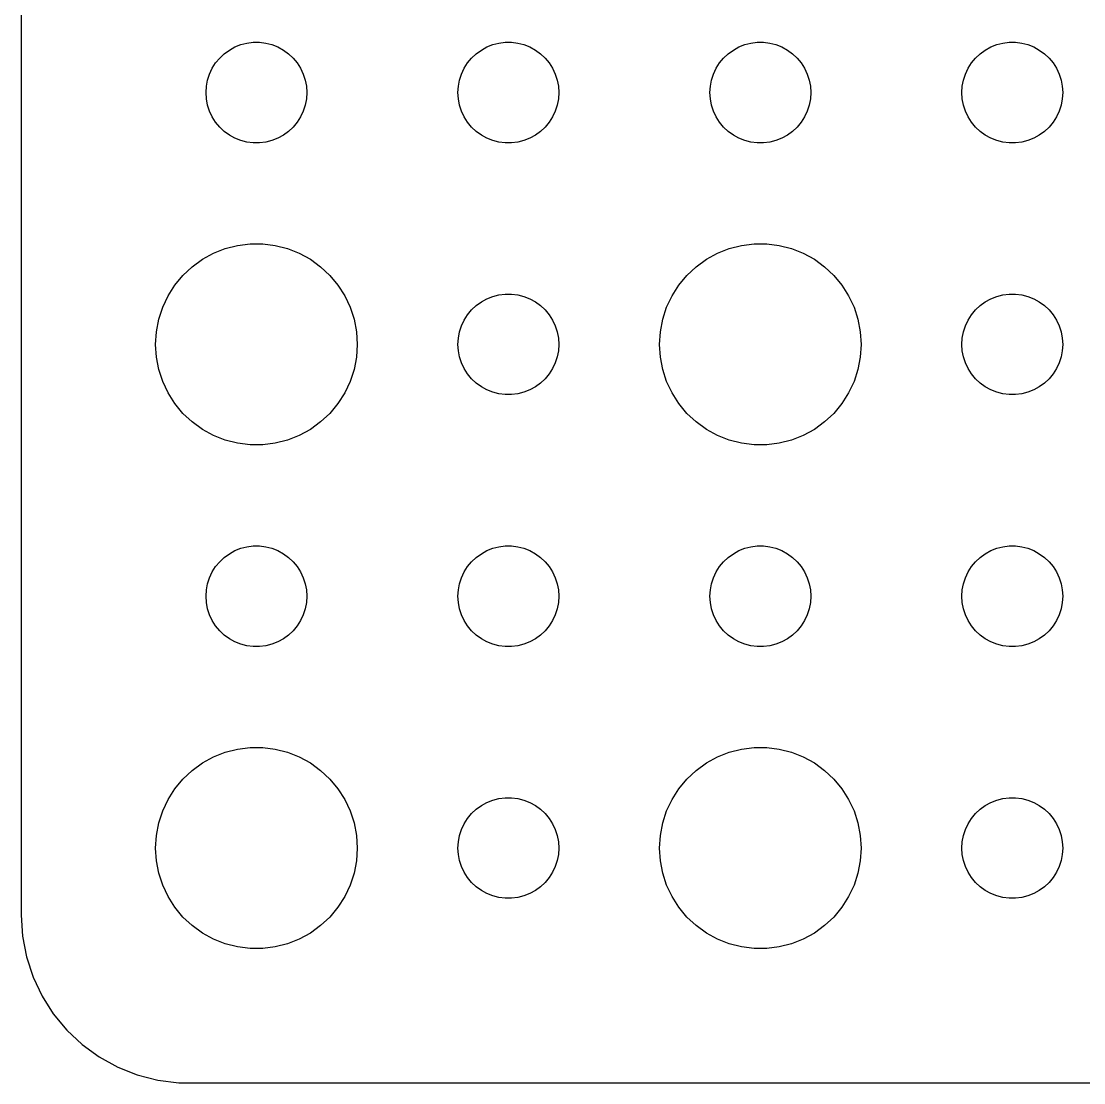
# Model space of a CAD drawing. Header units: metres. Extents: x -67 to 67, y -67 to 67.
# Drawn here: x -67 to -35.37, y -66.99 to -35.38 of the extents above; entities that cross this region are included whole.
import ezdxf

# ---------------------------------------------------------------- set-up
doc = ezdxf.new("R2010")
doc.units = ezdxf.units.M

msp = doc.modelspace()

# ---------------------------------------------------------------- linework, layer by layer
for p, q in [((-67, 62), (-67, -62)), ((-60.4635, -36.0734), (-60.2811, -36.0266)), ((-60.2811, -36.0266), (-60.0942, -36.003)), ((-60.0942, -36.003), (-59.9058, -36.003)), ((-59.9058, -36.003), (-59.7189, -36.0266)), ((-59.7189, -36.0266), (-59.5365, -36.0734)), ((-52.9635, -36.0734), (-52.7811, -36.0266)), ((-52.7811, -36.0266), (-52.5942, -36.003)), ((-52.5942, -36.003), (-52.4058, -36.003)), ((-52.4058, -36.003), (-52.2189, -36.0266)), ((-52.2189, -36.0266), (-52.0365, -36.0734)), ((-45.4635, -36.0734), (-45.2811, -36.0266)), ((-45.2811, -36.0266), (-45.0942, -36.003)), ((-45.0942, -36.003), (-44.9058, -36.003)), ((-44.9058, -36.003), (-44.7189, -36.0266)), ((-44.7189, -36.0266), (-44.5365, -36.0734)), ((-37.9635, -36.0734), (-37.7811, -36.0266)), ((-37.7811, -36.0266), (-37.5942, -36.003)), ((-37.5942, -36.003), (-37.4058, -36.003)), ((-37.4058, -36.003), (-37.2189, -36.0266)), ((-37.2189, -36.0266), (-37.0365, -36.0734)), ((-61.0934, -36.4732), (-60.9561, -36.3442)), ((-60.9561, -36.3442), (-60.8037, -36.2335)), ((-60.8037, -36.2335), (-60.6387, -36.1428)), ((-60.6387, -36.1428), (-60.4635, -36.0734)), ((-59.5365, -36.0734), (-59.3613, -36.1428)), ((-59.3613, -36.1428), (-59.1963, -36.2335)), ((-59.1963, -36.2335), (-59.0439, -36.3442)), ((-59.0439, -36.3442), (-58.9065, -36.4732)), ((-53.5934, -36.4732), (-53.4561, -36.3442)), ((-53.4561, -36.3442), (-53.3037, -36.2335)), ((-53.3037, -36.2335), (-53.1387, -36.1428)), ((-53.1387, -36.1428), (-52.9635, -36.0734)), ((-52.0365, -36.0734), (-51.8613, -36.1428)), ((-51.8613, -36.1428), (-51.6963, -36.2335)), ((-51.6963, -36.2335), (-51.5439, -36.3442)), ((-51.5439, -36.3442), (-51.4065, -36.4732)), ((-46.0934, -36.4732), (-45.9561, -36.3442)), ((-45.9561, -36.3442), (-45.8037, -36.2335)), ((-45.8037, -36.2335), (-45.6387, -36.1428)), ((-45.6387, -36.1428), (-45.4635, -36.0734)), ((-44.5365, -36.0734), (-44.3613, -36.1428)), ((-44.3613, -36.1428), (-44.1963, -36.2335)), ((-44.1963, -36.2335), (-44.0439, -36.3442)), ((-44.0439, -36.3442), (-43.9065, -36.4732)), ((-38.5934, -36.4732), (-38.4561, -36.3442)), ((-38.4561, -36.3442), (-38.3037, -36.2335)), ((-38.3037, -36.2335), (-38.1387, -36.1428)), ((-38.1387, -36.1428), (-37.9635, -36.0734)), ((-37.0365, -36.0734), (-36.8613, -36.1428)), ((-36.8613, -36.1428), (-36.6963, -36.2335)), ((-36.6963, -36.2335), (-36.5439, -36.3442)), ((-36.5439, -36.3442), (-36.4065, -36.4732)), ((-61.3145, -36.7774), (-61.2135, -36.6183)), ((-61.2135, -36.6183), (-61.0934, -36.4732)), ((-58.9065, -36.4732), (-58.7865, -36.6183)), ((-58.7865, -36.6183), (-58.6855, -36.7774)), ((-53.8145, -36.7774), (-53.7135, -36.6183)), ((-53.7135, -36.6183), (-53.5934, -36.4732)), ((-51.4065, -36.4732), (-51.2865, -36.6183)), ((-51.2865, -36.6183), (-51.1855, -36.7774)), ((-46.3145, -36.7774), (-46.2135, -36.6183)), ((-46.2135, -36.6183), (-46.0934, -36.4732)), ((-43.9065, -36.4732), (-43.7865, -36.6183)), ((-43.7865, -36.6183), (-43.6855, -36.7774)), ((-38.8145, -36.7774), (-38.7135, -36.6183)), ((-38.7135, -36.6183), (-38.5934, -36.4732)), ((-36.4065, -36.4732), (-36.2865, -36.6183)), ((-36.2865, -36.6183), (-36.1855, -36.7774)), ((-61.4529, -37.127), (-61.3947, -36.9478)), ((-61.3947, -36.9478), (-61.3145, -36.7774)), ((-58.6855, -36.7774), (-58.6053, -36.9478)), ((-58.6053, -36.9478), (-58.5471, -37.127)), ((-53.9529, -37.127), (-53.8947, -36.9478)), ((-53.8947, -36.9478), (-53.8145, -36.7774)), ((-51.1855, -36.7774), (-51.1053, -36.9478)), ((-51.1053, -36.9478), (-51.0471, -37.127)), ((-46.4529, -37.127), (-46.3947, -36.9478)), ((-46.3947, -36.9478), (-46.3145, -36.7774)), ((-43.6855, -36.7774), (-43.6053, -36.9478)), ((-43.6053, -36.9478), (-43.5471, -37.127)), ((-38.9529, -37.127), (-38.8947, -36.9478)), ((-38.8947, -36.9478), (-38.8145, -36.7774)), ((-36.1855, -36.7774), (-36.1053, -36.9478)), ((-36.1053, -36.9478), (-36.0471, -37.127)), ((-61.5, -37.5), (-61.4882, -37.312)), ((-61.4882, -37.312), (-61.4529, -37.127)), ((-58.5471, -37.127), (-58.5118, -37.312)), ((-58.5118, -37.312), (-58.5, -37.5)), ((-54, -37.5), (-53.9882, -37.312)), ((-53.9882, -37.312), (-53.9529, -37.127)), ((-51.0471, -37.127), (-51.0118, -37.312)), ((-51.0118, -37.312), (-51, -37.5)), ((-46.5, -37.5), (-46.4882, -37.312)), ((-46.4882, -37.312), (-46.4529, -37.127)), ((-43.5471, -37.127), (-43.5118, -37.312)), ((-43.5118, -37.312), (-43.5, -37.5)), ((-39, -37.5), (-38.9882, -37.312)), ((-38.9882, -37.312), (-38.9529, -37.127)), ((-36.0471, -37.127), (-36.0118, -37.312)), ((-36.0118, -37.312), (-36, -37.5)), ((-61.4882, -37.688), (-61.5, -37.5)), ((-58.5, -37.5), (-58.5118, -37.688)), ((-53.9882, -37.688), (-54, -37.5)), ((-51, -37.5), (-51.0118, -37.688)), ((-46.4882, -37.688), (-46.5, -37.5)), ((-43.5, -37.5), (-43.5118, -37.688)), ((-38.9882, -37.688), (-39, -37.5)), ((-36, -37.5), (-36.0118, -37.688)), ((-61.4529, -37.873), (-61.4882, -37.688)), ((-61.3947, -38.0522), (-61.4529, -37.873)), ((-58.5471, -37.873), (-58.6053, -38.0522)), ((-58.5118, -37.688), (-58.5471, -37.873)), ((-53.9529, -37.873), (-53.9882, -37.688)), ((-53.8947, -38.0522), (-53.9529, -37.873)), ((-51.0471, -37.873), (-51.1053, -38.0522)), ((-51.0118, -37.688), (-51.0471, -37.873)), ((-46.4529, -37.873), (-46.4882, -37.688)), ((-46.3947, -38.0522), (-46.4529, -37.873)), ((-43.5471, -37.873), (-43.6053, -38.0522)), ((-43.5118, -37.688), (-43.5471, -37.873)), ((-38.9529, -37.873), (-38.9882, -37.688)), ((-38.8947, -38.0522), (-38.9529, -37.873)), ((-36.0471, -37.873), (-36.1053, -38.0522)), ((-36.0118, -37.688), (-36.0471, -37.873)), ((-61.3145, -38.2226), (-61.3947, -38.0522)), ((-61.2135, -38.3817), (-61.3145, -38.2226)), ((-58.6855, -38.2226), (-58.7865, -38.3817)), ((-58.6053, -38.0522), (-58.6855, -38.2226)), ((-53.8145, -38.2226), (-53.8947, -38.0522)), ((-53.7135, -38.3817), (-53.8145, -38.2226)), ((-51.1855, -38.2226), (-51.2865, -38.3817)), ((-51.1053, -38.0522), (-51.1855, -38.2226)), ((-46.3145, -38.2226), (-46.3947, -38.0522)), ((-46.2135, -38.3817), (-46.3145, -38.2226)), ((-43.6855, -38.2226), (-43.7865, -38.3817)), ((-43.6053, -38.0522), (-43.6855, -38.2226)), ((-38.8145, -38.2226), (-38.8947, -38.0522)), ((-38.7135, -38.3817), (-38.8145, -38.2226)), ((-36.1855, -38.2226), (-36.2865, -38.3817)), ((-36.1053, -38.0522), (-36.1855, -38.2226)), ((-61.0934, -38.5268), (-61.2135, -38.3817)), ((-60.9561, -38.6558), (-61.0934, -38.5268)), ((-58.9065, -38.5268), (-59.0439, -38.6558)), ((-58.7865, -38.3817), (-58.9065, -38.5268)), ((-53.5934, -38.5268), (-53.7135, -38.3817)), ((-53.4561, -38.6558), (-53.5934, -38.5268)), ((-51.4065, -38.5268), (-51.5439, -38.6558)), ((-51.2865, -38.3817), (-51.4065, -38.5268)), ((-46.0934, -38.5268), (-46.2135, -38.3817)), ((-45.9561, -38.6558), (-46.0934, -38.5268)), ((-43.9065, -38.5268), (-44.0439, -38.6558)), ((-43.7865, -38.3817), (-43.9065, -38.5268)), ((-38.5934, -38.5268), (-38.7135, -38.3817)), ((-38.4561, -38.6558), (-38.5934, -38.5268)), ((-36.4065, -38.5268), (-36.5439, -38.6558)), ((-36.2865, -38.3817), (-36.4065, -38.5268)), ((-60.8037, -38.7665), (-60.9561, -38.6558)), ((-60.6387, -38.8572), (-60.8037, -38.7665)), ((-60.4635, -38.9266), (-60.6387, -38.8572)), ((-59.3613, -38.8572), (-59.5365, -38.9266)), ((-59.1963, -38.7665), (-59.3613, -38.8572)), ((-59.0439, -38.6558), (-59.1963, -38.7665)), ((-53.3037, -38.7665), (-53.4561, -38.6558)), ((-53.1387, -38.8572), (-53.3037, -38.7665)), ((-52.9635, -38.9266), (-53.1387, -38.8572)), ((-51.8613, -38.8572), (-52.0365, -38.9266)), ((-51.6963, -38.7665), (-51.8613, -38.8572)), ((-51.5439, -38.6558), (-51.6963, -38.7665)), ((-45.8037, -38.7665), (-45.9561, -38.6558)), ((-45.6387, -38.8572), (-45.8037, -38.7665)), ((-45.4635, -38.9266), (-45.6387, -38.8572)), ((-44.3613, -38.8572), (-44.5365, -38.9266)), ((-44.1963, -38.7665), (-44.3613, -38.8572)), ((-44.0439, -38.6558), (-44.1963, -38.7665)), ((-38.3037, -38.7665), (-38.4561, -38.6558)), ((-38.1387, -38.8572), (-38.3037, -38.7665)), ((-37.9635, -38.9266), (-38.1387, -38.8572)), ((-36.8613, -38.8572), (-37.0365, -38.9266)), ((-36.6963, -38.7665), (-36.8613, -38.8572)), ((-36.5439, -38.6558), (-36.6963, -38.7665)), ((-60.2811, -38.9734), (-60.4635, -38.9266)), ((-60.0942, -38.997), (-60.2811, -38.9734)), ((-59.9058, -38.997), (-60.0942, -38.997)), ((-59.7189, -38.9734), (-59.9058, -38.997)), ((-59.5365, -38.9266), (-59.7189, -38.9734)), ((-52.7811, -38.9734), (-52.9635, -38.9266)), ((-52.5942, -38.997), (-52.7811, -38.9734)), ((-52.4058, -38.997), (-52.5942, -38.997)), ((-52.2189, -38.9734), (-52.4058, -38.997)), ((-52.0365, -38.9266), (-52.2189, -38.9734)), ((-45.2811, -38.9734), (-45.4635, -38.9266)), ((-45.0942, -38.997), (-45.2811, -38.9734)), ((-44.9058, -38.997), (-45.0942, -38.997)), ((-44.7189, -38.9734), (-44.9058, -38.997)), ((-44.5365, -38.9266), (-44.7189, -38.9734)), ((-37.7811, -38.9734), (-37.9635, -38.9266)), ((-37.5942, -38.997), (-37.7811, -38.9734)), ((-37.4058, -38.997), (-37.5942, -38.997)), ((-37.2189, -38.9734), (-37.4058, -38.997)), ((-37.0365, -38.9266), (-37.2189, -38.9734)), ((-60.927, -42.1468), (-60.5621, -42.0531)), ((-60.5621, -42.0531), (-60.1884, -42.0059)), ((-60.1884, -42.0059), (-59.8116, -42.0059)), ((-59.8116, -42.0059), (-59.4379, -42.0531)), ((-59.4379, -42.0531), (-59.0729, -42.1468)), ((-45.927, -42.1468), (-45.5621, -42.0531)), ((-45.5621, -42.0531), (-45.1884, -42.0059)), ((-45.1884, -42.0059), (-44.8116, -42.0059)), ((-44.8116, -42.0059), (-44.4379, -42.0531)), ((-44.4379, -42.0531), (-44.0729, -42.1468)), ((-61.6075, -42.467), (-61.2773, -42.2855)), ((-61.2773, -42.2855), (-60.927, -42.1468)), ((-59.0729, -42.1468), (-58.7227, -42.2855)), ((-58.7227, -42.2855), (-58.3925, -42.467)), ((-46.6075, -42.467), (-46.2773, -42.2855)), ((-46.2773, -42.2855), (-45.927, -42.1468)), ((-44.0729, -42.1468), (-43.7227, -42.2855)), ((-43.7227, -42.2855), (-43.3925, -42.467)), ((-62.1869, -42.9464), (-61.9123, -42.6885)), ((-61.9123, -42.6885), (-61.6075, -42.467)), ((-58.3925, -42.467), (-58.0877, -42.6885)), ((-58.0877, -42.6885), (-57.8131, -42.9464)), ((-47.1869, -42.9464), (-46.9123, -42.6885)), ((-46.9123, -42.6885), (-46.6075, -42.467)), ((-43.3925, -42.467), (-43.0877, -42.6885)), ((-43.0877, -42.6885), (-42.8131, -42.9464)), ((-62.427, -43.2366), (-62.1869, -42.9464)), ((-57.8131, -42.9464), (-57.5729, -43.2366)), ((-47.427, -43.2366), (-47.1869, -42.9464)), ((-42.8131, -42.9464), (-42.5729, -43.2366)), ((-62.6289, -43.5547), (-62.427, -43.2366)), ((-57.5729, -43.2366), (-57.3711, -43.5547)), ((-47.6289, -43.5547), (-47.427, -43.2366)), ((-42.5729, -43.2366), (-42.3711, -43.5547)), ((-62.7893, -43.8956), (-62.6289, -43.5547)), ((-57.3711, -43.5547), (-57.2107, -43.8956)), ((-53.3037, -43.7335), (-53.1387, -43.6428)), ((-53.1387, -43.6428), (-52.9635, -43.5734)), ((-52.9635, -43.5734), (-52.7811, -43.5266)), ((-52.7811, -43.5266), (-52.5942, -43.503)), ((-52.5942, -43.503), (-52.4058, -43.503)), ((-52.4058, -43.503), (-52.2189, -43.5266)), ((-52.2189, -43.5266), (-52.0365, -43.5734)), ((-52.0365, -43.5734), (-51.8613, -43.6428)), ((-51.8613, -43.6428), (-51.6963, -43.7335)), ((-47.7893, -43.8956), (-47.6289, -43.5547)), ((-42.3711, -43.5547), (-42.2107, -43.8956)), ((-38.3037, -43.7335), (-38.1387, -43.6428)), ((-38.1387, -43.6428), (-37.9635, -43.5734)), ((-37.9635, -43.5734), (-37.7811, -43.5266)), ((-37.7811, -43.5266), (-37.5942, -43.503)), ((-37.5942, -43.503), (-37.4058, -43.503)), ((-37.4058, -43.503), (-37.2189, -43.5266)), ((-37.2189, -43.5266), (-37.0365, -43.5734)), ((-37.0365, -43.5734), (-36.8613, -43.6428)), ((-36.8613, -43.6428), (-36.6963, -43.7335)), ((-62.9057, -44.2539), (-62.7893, -43.8956)), ((-57.2107, -43.8956), (-57.0942, -44.2539)), ((-53.5934, -43.9732), (-53.4561, -43.8442)), ((-53.4561, -43.8442), (-53.3037, -43.7335)), ((-51.6963, -43.7335), (-51.5439, -43.8442)), ((-51.5439, -43.8442), (-51.4065, -43.9732)), ((-47.9057, -44.2539), (-47.7893, -43.8956)), ((-42.2107, -43.8956), (-42.0942, -44.2539)), ((-38.5934, -43.9732), (-38.4561, -43.8442)), ((-38.4561, -43.8442), (-38.3037, -43.7335)), ((-36.6963, -43.7335), (-36.5439, -43.8442)), ((-36.5439, -43.8442), (-36.4065, -43.9732)), ((-62.9763, -44.624), (-62.9057, -44.2539)), ((-57.0942, -44.2539), (-57.0237, -44.624)), ((-53.8145, -44.2774), (-53.7135, -44.1183)), ((-53.7135, -44.1183), (-53.5934, -43.9732)), ((-51.4065, -43.9732), (-51.2865, -44.1183)), ((-51.2865, -44.1183), (-51.1855, -44.2774)), ((-47.9763, -44.624), (-47.9057, -44.2539)), ((-42.0942, -44.2539), (-42.0237, -44.624)), ((-38.8145, -44.2774), (-38.7135, -44.1183)), ((-38.7135, -44.1183), (-38.5934, -43.9732)), ((-36.4065, -43.9732), (-36.2865, -44.1183)), ((-36.2865, -44.1183), (-36.1855, -44.2774)), ((-53.9529, -44.627), (-53.8947, -44.4478)), ((-53.8947, -44.4478), (-53.8145, -44.2774)), ((-51.1855, -44.2774), (-51.1053, -44.4478)), ((-51.1053, -44.4478), (-51.0471, -44.627)), ((-38.9529, -44.627), (-38.8947, -44.4478)), ((-38.8947, -44.4478), (-38.8145, -44.2774)), ((-36.1855, -44.2774), (-36.1053, -44.4478)), ((-36.1053, -44.4478), (-36.0471, -44.627)), ((-63, -45), (-62.9763, -44.624)), ((-57.0237, -44.624), (-57, -45)), ((-54, -45), (-53.9882, -44.812)), ((-53.9882, -44.812), (-53.9529, -44.627)), ((-51.0471, -44.627), (-51.0118, -44.812)), ((-51.0118, -44.812), (-51, -45)), ((-48, -45), (-47.9763, -44.624)), ((-42.0237, -44.624), (-42, -45)), ((-39, -45), (-38.9882, -44.812)), ((-38.9882, -44.812), (-38.9529, -44.627)), ((-36.0471, -44.627), (-36.0118, -44.812)), ((-36.0118, -44.812), (-36, -45)), ((-62.9763, -45.376), (-63, -45)), ((-57, -45), (-57.0237, -45.376)), ((-53.9882, -45.188), (-54, -45)), ((-53.9529, -45.373), (-53.9882, -45.188)), ((-51.0118, -45.188), (-51.0471, -45.373)), ((-51, -45), (-51.0118, -45.188)), ((-47.9763, -45.376), (-48, -45)), ((-42, -45), (-42.0237, -45.376)), ((-38.9882, -45.188), (-39, -45)), ((-38.9529, -45.373), (-38.9882, -45.188)), ((-36.0118, -45.188), (-36.0471, -45.373)), ((-36, -45), (-36.0118, -45.188)), ((-62.9057, -45.7461), (-62.9763, -45.376)), ((-57.0237, -45.376), (-57.0942, -45.7461)), ((-53.8947, -45.5522), (-53.9529, -45.373)), ((-51.0471, -45.373), (-51.1053, -45.5522)), ((-47.9057, -45.7461), (-47.9763, -45.376)), ((-42.0237, -45.376), (-42.0942, -45.7461)), ((-38.8947, -45.5522), (-38.9529, -45.373)), ((-36.0471, -45.373), (-36.1053, -45.5522)), ((-62.7893, -46.1044), (-62.9057, -45.7461)), ((-57.0942, -45.7461), (-57.2107, -46.1044)), ((-53.8145, -45.7226), (-53.8947, -45.5522)), ((-53.7135, -45.8817), (-53.8145, -45.7226)), ((-51.1855, -45.7226), (-51.2865, -45.8817)), ((-51.1053, -45.5522), (-51.1855, -45.7226)), ((-47.7893, -46.1044), (-47.9057, -45.7461)), ((-42.0942, -45.7461), (-42.2107, -46.1044)), ((-38.8145, -45.7226), (-38.8947, -45.5522)), ((-38.7135, -45.8817), (-38.8145, -45.7226)), ((-36.1855, -45.7226), (-36.2865, -45.8817)), ((-36.1053, -45.5522), (-36.1855, -45.7226)), ((-62.6289, -46.4453), (-62.7893, -46.1044)), ((-57.2107, -46.1044), (-57.3711, -46.4453)), ((-53.5934, -46.0268), (-53.7135, -45.8817)), ((-53.4561, -46.1558), (-53.5934, -46.0268)), ((-53.3037, -46.2665), (-53.4561, -46.1558)), ((-51.5439, -46.1558), (-51.6963, -46.2665)), ((-51.4065, -46.0268), (-51.5439, -46.1558)), ((-51.2865, -45.8817), (-51.4065, -46.0268)), ((-47.6289, -46.4453), (-47.7893, -46.1044)), ((-42.2107, -46.1044), (-42.3711, -46.4453)), ((-38.5934, -46.0268), (-38.7135, -45.8817)), ((-38.4561, -46.1558), (-38.5934, -46.0268)), ((-38.3037, -46.2665), (-38.4561, -46.1558)), ((-36.5439, -46.1558), (-36.6963, -46.2665)), ((-36.4065, -46.0268), (-36.5439, -46.1558)), ((-36.2865, -45.8817), (-36.4065, -46.0268)), ((-62.427, -46.7634), (-62.6289, -46.4453)), ((-57.3711, -46.4453), (-57.5729, -46.7634)), ((-53.1387, -46.3572), (-53.3037, -46.2665)), ((-52.9635, -46.4266), (-53.1387, -46.3572)), ((-52.7811, -46.4734), (-52.9635, -46.4266)), ((-52.5942, -46.497), (-52.7811, -46.4734)), ((-52.2189, -46.4734), (-52.4058, -46.497)), ((-52.0365, -46.4266), (-52.2189, -46.4734)), ((-51.8613, -46.3572), (-52.0365, -46.4266)), ((-51.6963, -46.2665), (-51.8613, -46.3572)), ((-47.427, -46.7634), (-47.6289, -46.4453)), ((-42.3711, -46.4453), (-42.5729, -46.7634)), ((-38.1387, -46.3572), (-38.3037, -46.2665)), ((-37.9635, -46.4266), (-38.1387, -46.3572)), ((-37.7811, -46.4734), (-37.9635, -46.4266)), ((-37.5942, -46.497), (-37.7811, -46.4734)), ((-37.2189, -46.4734), (-37.4058, -46.497)), ((-37.0365, -46.4266), (-37.2189, -46.4734)), ((-36.8613, -46.3572), (-37.0365, -46.4266)), ((-36.6963, -46.2665), (-36.8613, -46.3572)), ((-62.1869, -47.0536), (-62.427, -46.7634)), ((-57.5729, -46.7634), (-57.8131, -47.0536)), ((-52.4058, -46.497), (-52.5942, -46.497)), ((-47.1869, -47.0536), (-47.427, -46.7634)), ((-42.5729, -46.7634), (-42.8131, -47.0536)), ((-37.4058, -46.497), (-37.5942, -46.497)), ((-61.9123, -47.3115), (-62.1869, -47.0536)), ((-57.8131, -47.0536), (-58.0877, -47.3115)), ((-46.9123, -47.3115), (-47.1869, -47.0536)), ((-42.8131, -47.0536), (-43.0877, -47.3115)), ((-61.6075, -47.533), (-61.9123, -47.3115)), ((-58.0877, -47.3115), (-58.3925, -47.533)), ((-46.6075, -47.533), (-46.9123, -47.3115)), ((-43.0877, -47.3115), (-43.3925, -47.533)), ((-61.2773, -47.7145), (-61.6075, -47.533)), ((-60.927, -47.8532), (-61.2773, -47.7145)), ((-58.7227, -47.7145), (-59.0729, -47.8532)), ((-58.3925, -47.533), (-58.7227, -47.7145)), ((-46.2773, -47.7145), (-46.6075, -47.533)), ((-45.927, -47.8532), (-46.2773, -47.7145)), ((-43.7227, -47.7145), (-44.0729, -47.8532)), ((-43.3925, -47.533), (-43.7227, -47.7145)), ((-60.5621, -47.9469), (-60.927, -47.8532)), ((-60.1884, -47.9941), (-60.5621, -47.9469)), ((-59.8116, -47.9941), (-60.1884, -47.9941)), ((-59.4379, -47.9469), (-59.8116, -47.9941)), ((-59.0729, -47.8532), (-59.4379, -47.9469)), ((-45.5621, -47.9469), (-45.927, -47.8532)), ((-45.1884, -47.9941), (-45.5621, -47.9469)), ((-44.8116, -47.9941), (-45.1884, -47.9941)), ((-44.4379, -47.9469), (-44.8116, -47.9941)), ((-44.0729, -47.8532), (-44.4379, -47.9469)), ((-60.9561, -51.3442), (-60.8037, -51.2335)), ((-60.8037, -51.2335), (-60.6387, -51.1428)), ((-60.6387, -51.1428), (-60.4635, -51.0734)), ((-60.4635, -51.0734), (-60.2811, -51.0266)), ((-60.2811, -51.0266), (-60.0942, -51.003)), ((-60.0942, -51.003), (-59.9058, -51.003)), ((-59.9058, -51.003), (-59.7189, -51.0266)), ((-59.7189, -51.0266), (-59.5365, -51.0734)), ((-59.5365, -51.0734), (-59.3613, -51.1428)), ((-59.3613, -51.1428), (-59.1963, -51.2335)), ((-59.1963, -51.2335), (-59.0439, -51.3442)), ((-53.4561, -51.3442), (-53.3037, -51.2335)), ((-53.3037, -51.2335), (-53.1387, -51.1428)), ((-53.1387, -51.1428), (-52.9635, -51.0734)), ((-52.9635, -51.0734), (-52.7811, -51.0266)), ((-52.7811, -51.0266), (-52.5942, -51.003)), ((-52.5942, -51.003), (-52.4058, -51.003)), ((-52.4058, -51.003), (-52.2189, -51.0266)), ((-52.2189, -51.0266), (-52.0365, -51.0734)), ((-52.0365, -51.0734), (-51.8613, -51.1428)), ((-51.8613, -51.1428), (-51.6963, -51.2335)), ((-51.6963, -51.2335), (-51.5439, -51.3442)), ((-45.9561, -51.3442), (-45.8037, -51.2335)), ((-45.8037, -51.2335), (-45.6387, -51.1428)), ((-45.6387, -51.1428), (-45.4635, -51.0734)), ((-45.4635, -51.0734), (-45.2811, -51.0266)), ((-45.2811, -51.0266), (-45.0942, -51.003)), ((-45.0942, -51.003), (-44.9058, -51.003)), ((-44.9058, -51.003), (-44.7189, -51.0266)), ((-44.7189, -51.0266), (-44.5365, -51.0734)), ((-44.5365, -51.0734), (-44.3613, -51.1428)), ((-44.3613, -51.1428), (-44.1963, -51.2335)), ((-44.1963, -51.2335), (-44.0439, -51.3442)), ((-38.4561, -51.3442), (-38.3037, -51.2335)), ((-38.3037, -51.2335), (-38.1387, -51.1428)), ((-38.1387, -51.1428), (-37.9635, -51.0734)), ((-37.9635, -51.0734), (-37.7811, -51.0266)), ((-37.7811, -51.0266), (-37.5942, -51.003)), ((-37.5942, -51.003), (-37.4058, -51.003)), ((-37.4058, -51.003), (-37.2189, -51.0266)), ((-37.2189, -51.0266), (-37.0365, -51.0734)), ((-37.0365, -51.0734), (-36.8613, -51.1428)), ((-36.8613, -51.1428), (-36.6963, -51.2335)), ((-36.6963, -51.2335), (-36.5439, -51.3442)), ((-61.2135, -51.6183), (-61.0934, -51.4732)), ((-61.0934, -51.4732), (-60.9561, -51.3442)), ((-59.0439, -51.3442), (-58.9065, -51.4732)), ((-58.9065, -51.4732), (-58.7865, -51.6183)), ((-53.7135, -51.6183), (-53.5934, -51.4732)), ((-53.5934, -51.4732), (-53.4561, -51.3442)), ((-51.5439, -51.3442), (-51.4065, -51.4732)), ((-51.4065, -51.4732), (-51.2865, -51.6183)), ((-46.2135, -51.6183), (-46.0934, -51.4732)), ((-46.0934, -51.4732), (-45.9561, -51.3442)), ((-44.0439, -51.3442), (-43.9065, -51.4732)), ((-43.9065, -51.4732), (-43.7865, -51.6183)), ((-38.7135, -51.6183), (-38.5934, -51.4732)), ((-38.5934, -51.4732), (-38.4561, -51.3442)), ((-36.5439, -51.3442), (-36.4065, -51.4732)), ((-36.4065, -51.4732), (-36.2865, -51.6183)), ((-61.3947, -51.9478), (-61.3145, -51.7774)), ((-61.3145, -51.7774), (-61.2135, -51.6183)), ((-58.7865, -51.6183), (-58.6855, -51.7774)), ((-58.6855, -51.7774), (-58.6053, -51.9478)), ((-53.8947, -51.9478), (-53.8145, -51.7774)), ((-53.8145, -51.7774), (-53.7135, -51.6183)), ((-51.2865, -51.6183), (-51.1855, -51.7774)), ((-51.1855, -51.7774), (-51.1053, -51.9478)), ((-46.3947, -51.9478), (-46.3145, -51.7774)), ((-46.3145, -51.7774), (-46.2135, -51.6183)), ((-43.7865, -51.6183), (-43.6855, -51.7774)), ((-43.6855, -51.7774), (-43.6053, -51.9478)), ((-38.8947, -51.9478), (-38.8145, -51.7774)), ((-38.8145, -51.7774), (-38.7135, -51.6183)), ((-36.2865, -51.6183), (-36.1855, -51.7774)), ((-36.1855, -51.7774), (-36.1053, -51.9478)), ((-61.4882, -52.312), (-61.4529, -52.127)), ((-61.4529, -52.127), (-61.3947, -51.9478)), ((-58.6053, -51.9478), (-58.5471, -52.127)), ((-58.5471, -52.127), (-58.5118, -52.312)), ((-53.9882, -52.312), (-53.9529, -52.127)), ((-53.9529, -52.127), (-53.8947, -51.9478)), ((-51.1053, -51.9478), (-51.0471, -52.127)), ((-51.0471, -52.127), (-51.0118, -52.312)), ((-46.4882, -52.312), (-46.4529, -52.127)), ((-46.4529, -52.127), (-46.3947, -51.9478)), ((-43.6053, -51.9478), (-43.5471, -52.127)), ((-43.5471, -52.127), (-43.5118, -52.312)), ((-38.9882, -52.312), (-38.9529, -52.127)), ((-38.9529, -52.127), (-38.8947, -51.9478)), ((-36.1053, -51.9478), (-36.0471, -52.127)), ((-36.0471, -52.127), (-36.0118, -52.312)), ((-61.5, -52.5), (-61.4882, -52.312)), ((-61.4882, -52.688), (-61.5, -52.5)), ((-58.5118, -52.312), (-58.5, -52.5)), ((-58.5, -52.5), (-58.5118, -52.688)), ((-54, -52.5), (-53.9882, -52.312)), ((-53.9882, -52.688), (-54, -52.5)), ((-51.0118, -52.312), (-51, -52.5)), ((-51, -52.5), (-51.0118, -52.688)), ((-46.5, -52.5), (-46.4882, -52.312)), ((-46.4882, -52.688), (-46.5, -52.5)), ((-43.5118, -52.312), (-43.5, -52.5)), ((-43.5, -52.5), (-43.5118, -52.688)), ((-39, -52.5), (-38.9882, -52.312)), ((-38.9882, -52.688), (-39, -52.5)), ((-36.0118, -52.312), (-36, -52.5)), ((-36, -52.5), (-36.0118, -52.688)), ((-61.4529, -52.873), (-61.4882, -52.688)), ((-58.5118, -52.688), (-58.5471, -52.873)), ((-53.9529, -52.873), (-53.9882, -52.688)), ((-51.0118, -52.688), (-51.0471, -52.873)), ((-46.4529, -52.873), (-46.4882, -52.688)), ((-43.5118, -52.688), (-43.5471, -52.873)), ((-38.9529, -52.873), (-38.9882, -52.688)), ((-36.0118, -52.688), (-36.0471, -52.873)), ((-61.3947, -53.0522), (-61.4529, -52.873)), ((-61.3145, -53.2226), (-61.3947, -53.0522)), ((-58.6053, -53.0522), (-58.6855, -53.2226)), ((-58.5471, -52.873), (-58.6053, -53.0522)), ((-53.8947, -53.0522), (-53.9529, -52.873)), ((-53.8145, -53.2226), (-53.8947, -53.0522)), ((-51.1053, -53.0522), (-51.1855, -53.2226)), ((-51.0471, -52.873), (-51.1053, -53.0522)), ((-46.3947, -53.0522), (-46.4529, -52.873)), ((-46.3145, -53.2226), (-46.3947, -53.0522)), ((-43.6053, -53.0522), (-43.6855, -53.2226)), ((-43.5471, -52.873), (-43.6053, -53.0522)), ((-38.8947, -53.0522), (-38.9529, -52.873)), ((-38.8145, -53.2226), (-38.8947, -53.0522)), ((-36.1053, -53.0522), (-36.1855, -53.2226)), ((-36.0471, -52.873), (-36.1053, -53.0522)), ((-61.2135, -53.3817), (-61.3145, -53.2226)), ((-61.0934, -53.5268), (-61.2135, -53.3817)), ((-58.7865, -53.3817), (-58.9065, -53.5268)), ((-58.6855, -53.2226), (-58.7865, -53.3817)), ((-53.7135, -53.3817), (-53.8145, -53.2226)), ((-53.5934, -53.5268), (-53.7135, -53.3817)), ((-51.2865, -53.3817), (-51.4065, -53.5268)), ((-51.1855, -53.2226), (-51.2865, -53.3817)), ((-46.2135, -53.3817), (-46.3145, -53.2226)), ((-46.0934, -53.5268), (-46.2135, -53.3817)), ((-43.7865, -53.3817), (-43.9065, -53.5268)), ((-43.6855, -53.2226), (-43.7865, -53.3817)), ((-38.7135, -53.3817), (-38.8145, -53.2226)), ((-38.5934, -53.5268), (-38.7135, -53.3817)), ((-36.2865, -53.3817), (-36.4065, -53.5268)), ((-36.1855, -53.2226), (-36.2865, -53.3817)), ((-60.9561, -53.6558), (-61.0934, -53.5268)), ((-60.8037, -53.7665), (-60.9561, -53.6558)), ((-59.0439, -53.6558), (-59.1963, -53.7665)), ((-58.9065, -53.5268), (-59.0439, -53.6558)), ((-53.4561, -53.6558), (-53.5934, -53.5268)), ((-53.3037, -53.7665), (-53.4561, -53.6558)), ((-51.5439, -53.6558), (-51.6963, -53.7665)), ((-51.4065, -53.5268), (-51.5439, -53.6558)), ((-45.9561, -53.6558), (-46.0934, -53.5268)), ((-45.8037, -53.7665), (-45.9561, -53.6558)), ((-44.0439, -53.6558), (-44.1963, -53.7665)), ((-43.9065, -53.5268), (-44.0439, -53.6558)), ((-38.4561, -53.6558), (-38.5934, -53.5268)), ((-38.3037, -53.7665), (-38.4561, -53.6558)), ((-36.5439, -53.6558), (-36.6963, -53.7665)), ((-36.4065, -53.5268), (-36.5439, -53.6558)), ((-60.6387, -53.8572), (-60.8037, -53.7665)), ((-60.4635, -53.9266), (-60.6387, -53.8572)), ((-60.2811, -53.9734), (-60.4635, -53.9266)), ((-60.0942, -53.997), (-60.2811, -53.9734)), ((-59.9058, -53.997), (-60.0942, -53.997)), ((-59.7189, -53.9734), (-59.9058, -53.997)), ((-59.5365, -53.9266), (-59.7189, -53.9734)), ((-59.3613, -53.8572), (-59.5365, -53.9266)), ((-59.1963, -53.7665), (-59.3613, -53.8572)), ((-53.1387, -53.8572), (-53.3037, -53.7665)), ((-52.9635, -53.9266), (-53.1387, -53.8572)), ((-52.7811, -53.9734), (-52.9635, -53.9266)), ((-52.5942, -53.997), (-52.7811, -53.9734)), ((-52.4058, -53.997), (-52.5942, -53.997)), ((-52.2189, -53.9734), (-52.4058, -53.997)), ((-52.0365, -53.9266), (-52.2189, -53.9734)), ((-51.8613, -53.8572), (-52.0365, -53.9266)), ((-51.6963, -53.7665), (-51.8613, -53.8572)), ((-45.6387, -53.8572), (-45.8037, -53.7665)), ((-45.4635, -53.9266), (-45.6387, -53.8572)), ((-45.2811, -53.9734), (-45.4635, -53.9266)), ((-45.0942, -53.997), (-45.2811, -53.9734)), ((-44.9058, -53.997), (-45.0942, -53.997)), ((-44.7189, -53.9734), (-44.9058, -53.997)), ((-44.5365, -53.9266), (-44.7189, -53.9734)), ((-44.3613, -53.8572), (-44.5365, -53.9266)), ((-44.1963, -53.7665), (-44.3613, -53.8572)), ((-38.1387, -53.8572), (-38.3037, -53.7665)), ((-37.9635, -53.9266), (-38.1387, -53.8572)), ((-37.7811, -53.9734), (-37.9635, -53.9266)), ((-37.5942, -53.997), (-37.7811, -53.9734)), ((-37.4058, -53.997), (-37.5942, -53.997)), ((-37.2189, -53.9734), (-37.4058, -53.997)), ((-37.0365, -53.9266), (-37.2189, -53.9734)), ((-36.8613, -53.8572), (-37.0365, -53.9266)), ((-36.6963, -53.7665), (-36.8613, -53.8572)), ((-61.2773, -57.2855), (-60.927, -57.1468)), ((-60.927, -57.1468), (-60.5621, -57.0531)), ((-60.5621, -57.0531), (-60.1884, -57.0059)), ((-60.1884, -57.0059), (-59.8116, -57.0059)), ((-59.8116, -57.0059), (-59.4379, -57.0531)), ((-59.4379, -57.0531), (-59.0729, -57.1468)), ((-59.0729, -57.1468), (-58.7227, -57.2855)), ((-46.2773, -57.2855), (-45.927, -57.1468)), ((-45.927, -57.1468), (-45.5621, -57.0531)), ((-45.5621, -57.0531), (-45.1884, -57.0059)), ((-45.1884, -57.0059), (-44.8116, -57.0059)), ((-44.8116, -57.0059), (-44.4379, -57.0531)), ((-44.4379, -57.0531), (-44.0729, -57.1468)), ((-44.0729, -57.1468), (-43.7227, -57.2855)), ((-61.9123, -57.6885), (-61.6075, -57.467)), ((-61.6075, -57.467), (-61.2773, -57.2855)), ((-58.7227, -57.2855), (-58.3925, -57.467)), ((-58.3925, -57.467), (-58.0877, -57.6885)), ((-46.9123, -57.6885), (-46.6075, -57.467)), ((-46.6075, -57.467), (-46.2773, -57.2855)), ((-43.7227, -57.2855), (-43.3925, -57.467)), ((-43.3925, -57.467), (-43.0877, -57.6885)), ((-62.1869, -57.9464), (-61.9123, -57.6885)), ((-58.0877, -57.6885), (-57.8131, -57.9464)), ((-47.1869, -57.9464), (-46.9123, -57.6885)), ((-43.0877, -57.6885), (-42.8131, -57.9464)), ((-62.427, -58.2366), (-62.1869, -57.9464)), ((-57.8131, -57.9464), (-57.5729, -58.2366)), ((-47.427, -58.2366), (-47.1869, -57.9464)), ((-42.8131, -57.9464), (-42.5729, -58.2366)), ((-62.6289, -58.5547), (-62.427, -58.2366)), ((-57.5729, -58.2366), (-57.3711, -58.5547)), ((-52.7811, -58.5266), (-52.5942, -58.503)), ((-52.5942, -58.503), (-52.4058, -58.503)), ((-52.4058, -58.503), (-52.2189, -58.5266)), ((-47.6289, -58.5547), (-47.427, -58.2366)), ((-42.5729, -58.2366), (-42.3711, -58.5547)), ((-37.7811, -58.5266), (-37.5942, -58.503)), ((-37.5942, -58.503), (-37.4058, -58.503)), ((-37.4058, -58.503), (-37.2189, -58.5266)), ((-62.7893, -58.8956), (-62.6289, -58.5547)), ((-57.3711, -58.5547), (-57.2107, -58.8956)), ((-53.4561, -58.8442), (-53.3037, -58.7335)), ((-53.3037, -58.7335), (-53.1387, -58.6428)), ((-53.1387, -58.6428), (-52.9635, -58.5734)), ((-52.9635, -58.5734), (-52.7811, -58.5266)), ((-52.2189, -58.5266), (-52.0365, -58.5734)), ((-52.0365, -58.5734), (-51.8613, -58.6428)), ((-51.8613, -58.6428), (-51.6963, -58.7335)), ((-51.6963, -58.7335), (-51.5439, -58.8442)), ((-47.7893, -58.8956), (-47.6289, -58.5547)), ((-42.3711, -58.5547), (-42.2107, -58.8956)), ((-38.4561, -58.8442), (-38.3037, -58.7335)), ((-38.3037, -58.7335), (-38.1387, -58.6428)), ((-38.1387, -58.6428), (-37.9635, -58.5734)), ((-37.9635, -58.5734), (-37.7811, -58.5266)), ((-37.2189, -58.5266), (-37.0365, -58.5734)), ((-37.0365, -58.5734), (-36.8613, -58.6428)), ((-36.8613, -58.6428), (-36.6963, -58.7335)), ((-36.6963, -58.7335), (-36.5439, -58.8442)), ((-62.9057, -59.2539), (-62.7893, -58.8956)), ((-57.2107, -58.8956), (-57.0942, -59.2539)), ((-53.8145, -59.2774), (-53.7135, -59.1183)), ((-53.7135, -59.1183), (-53.5934, -58.9732)), ((-53.5934, -58.9732), (-53.4561, -58.8442)), ((-51.5439, -58.8442), (-51.4065, -58.9732)), ((-51.4065, -58.9732), (-51.2865, -59.1183)), ((-51.2865, -59.1183), (-51.1855, -59.2774)), ((-47.9057, -59.2539), (-47.7893, -58.8956)), ((-42.2107, -58.8956), (-42.0942, -59.2539)), ((-38.8145, -59.2774), (-38.7135, -59.1183)), ((-38.7135, -59.1183), (-38.5934, -58.9732)), ((-38.5934, -58.9732), (-38.4561, -58.8442)), ((-36.5439, -58.8442), (-36.4065, -58.9732)), ((-36.4065, -58.9732), (-36.2865, -59.1183)), ((-36.2865, -59.1183), (-36.1855, -59.2774)), ((-62.9763, -59.624), (-62.9057, -59.2539)), ((-57.0942, -59.2539), (-57.0237, -59.624)), ((-53.9529, -59.627), (-53.8947, -59.4478)), ((-53.8947, -59.4478), (-53.8145, -59.2774)), ((-51.1855, -59.2774), (-51.1053, -59.4478)), ((-51.1053, -59.4478), (-51.0471, -59.627)), ((-47.9763, -59.624), (-47.9057, -59.2539)), ((-42.0942, -59.2539), (-42.0237, -59.624)), ((-38.9529, -59.627), (-38.8947, -59.4478)), ((-38.8947, -59.4478), (-38.8145, -59.2774)), ((-36.1855, -59.2774), (-36.1053, -59.4478)), ((-36.1053, -59.4478), (-36.0471, -59.627)), ((-63, -60), (-62.9763, -59.624)), ((-57.0237, -59.624), (-57, -60)), ((-53.9882, -59.812), (-53.9529, -59.627)), ((-51.0471, -59.627), (-51.0118, -59.812)), ((-48, -60), (-47.9763, -59.624)), ((-42.0237, -59.624), (-42, -60)), ((-38.9882, -59.812), (-38.9529, -59.627)), ((-36.0471, -59.627), (-36.0118, -59.812)), ((-62.9763, -60.376), (-63, -60)), ((-57, -60), (-57.0237, -60.376)), ((-54, -60), (-53.9882, -59.812)), ((-53.9882, -60.188), (-54, -60)), ((-51.0118, -59.812), (-51, -60)), ((-51, -60), (-51.0118, -60.188)), ((-47.9763, -60.376), (-48, -60)), ((-42, -60), (-42.0237, -60.376)), ((-39, -60), (-38.9882, -59.812)), ((-38.9882, -60.188), (-39, -60)), ((-36.0118, -59.812), (-36, -60)), ((-36, -60), (-36.0118, -60.188)), ((-62.9057, -60.7461), (-62.9763, -60.376)), ((-57.0237, -60.376), (-57.0942, -60.7461)), ((-53.9529, -60.373), (-53.9882, -60.188)), ((-53.8947, -60.5522), (-53.9529, -60.373)), ((-51.0471, -60.373), (-51.1053, -60.5522)), ((-51.0118, -60.188), (-51.0471, -60.373)), ((-47.9057, -60.7461), (-47.9763, -60.376)), ((-42.0237, -60.376), (-42.0942, -60.7461)), ((-38.9529, -60.373), (-38.9882, -60.188)), ((-38.8947, -60.5522), (-38.9529, -60.373)), ((-36.0471, -60.373), (-36.1053, -60.5522)), ((-36.0118, -60.188), (-36.0471, -60.373)), ((-53.8145, -60.7226), (-53.8947, -60.5522)), ((-53.7135, -60.8817), (-53.8145, -60.7226)), ((-51.1855, -60.7226), (-51.2865, -60.8817)), ((-51.1053, -60.5522), (-51.1855, -60.7226)), ((-38.8145, -60.7226), (-38.8947, -60.5522)), ((-38.7135, -60.8817), (-38.8145, -60.7226)), ((-36.1855, -60.7226), (-36.2865, -60.8817)), ((-36.1053, -60.5522), (-36.1855, -60.7226)), ((-62.7893, -61.1044), (-62.9057, -60.7461)), ((-57.0942, -60.7461), (-57.2107, -61.1044)), ((-53.5934, -61.0268), (-53.7135, -60.8817)), ((-53.4561, -61.1558), (-53.5934, -61.0268)), ((-51.4065, -61.0268), (-51.5439, -61.1558)), ((-51.2865, -60.8817), (-51.4065, -61.0268)), ((-47.7893, -61.1044), (-47.9057, -60.7461)), ((-42.0942, -60.7461), (-42.2107, -61.1044)), ((-38.5934, -61.0268), (-38.7135, -60.8817)), ((-38.4561, -61.1558), (-38.5934, -61.0268)), ((-36.4065, -61.0268), (-36.5439, -61.1558)), ((-36.2865, -60.8817), (-36.4065, -61.0268)), ((-62.6289, -61.4453), (-62.7893, -61.1044)), ((-57.2107, -61.1044), (-57.3711, -61.4453)), ((-53.3037, -61.2665), (-53.4561, -61.1558)), ((-53.1387, -61.3572), (-53.3037, -61.2665)), ((-51.6963, -61.2665), (-51.8613, -61.3572)), ((-51.5439, -61.1558), (-51.6963, -61.2665)), ((-47.6289, -61.4453), (-47.7893, -61.1044)), ((-42.2107, -61.1044), (-42.3711, -61.4453)), ((-38.3037, -61.2665), (-38.4561, -61.1558)), ((-38.1387, -61.3572), (-38.3037, -61.2665)), ((-36.6963, -61.2665), (-36.8613, -61.3572)), ((-36.5439, -61.1558), (-36.6963, -61.2665)), ((-62.427, -61.7634), (-62.6289, -61.4453)), ((-57.3711, -61.4453), (-57.5729, -61.7634)), ((-52.9635, -61.4266), (-53.1387, -61.3572)), ((-52.7811, -61.4734), (-52.9635, -61.4266)), ((-52.5942, -61.497), (-52.7811, -61.4734)), ((-52.4058, -61.497), (-52.5942, -61.497)), ((-52.2189, -61.4734), (-52.4058, -61.497)), ((-52.0365, -61.4266), (-52.2189, -61.4734)), ((-51.8613, -61.3572), (-52.0365, -61.4266)), ((-47.427, -61.7634), (-47.6289, -61.4453)), ((-42.3711, -61.4453), (-42.5729, -61.7634)), ((-37.9635, -61.4266), (-38.1387, -61.3572)), ((-37.7811, -61.4734), (-37.9635, -61.4266)), ((-37.5942, -61.497), (-37.7811, -61.4734)), ((-37.4058, -61.497), (-37.5942, -61.497)), ((-37.2189, -61.4734), (-37.4058, -61.497)), ((-37.0365, -61.4266), (-37.2189, -61.4734)), ((-36.8613, -61.3572), (-37.0365, -61.4266)), ((-62.1869, -62.0536), (-62.427, -61.7634)), ((-57.5729, -61.7634), (-57.8131, -62.0536)), ((-47.1869, -62.0536), (-47.427, -61.7634)), ((-42.5729, -61.7634), (-42.8131, -62.0536)), ((-67, -62), (-66.9606, -62.6267)), ((-61.9123, -62.3115), (-62.1869, -62.0536)), ((-57.8131, -62.0536), (-58.0877, -62.3115)), ((-46.9123, -62.3115), (-47.1869, -62.0536)), ((-42.8131, -62.0536), (-43.0877, -62.3115)), ((-61.6075, -62.533), (-61.9123, -62.3115)), ((-61.2773, -62.7145), (-61.6075, -62.533)), ((-58.3925, -62.533), (-58.7227, -62.7145)), ((-58.0877, -62.3115), (-58.3925, -62.533)), ((-46.6075, -62.533), (-46.9123, -62.3115)), ((-46.2773, -62.7145), (-46.6075, -62.533)), ((-43.3925, -62.533), (-43.7227, -62.7145)), ((-43.0877, -62.3115), (-43.3925, -62.533)), ((-66.9606, -62.6267), (-66.8429, -63.2434)), ((-60.927, -62.8532), (-61.2773, -62.7145)), ((-60.5621, -62.9469), (-60.927, -62.8532)), ((-59.0729, -62.8532), (-59.4379, -62.9469)), ((-58.7227, -62.7145), (-59.0729, -62.8532)), ((-45.927, -62.8532), (-46.2773, -62.7145)), ((-45.5621, -62.9469), (-45.927, -62.8532)), ((-44.0729, -62.8532), (-44.4379, -62.9469)), ((-43.7227, -62.7145), (-44.0729, -62.8532)), ((-66.8429, -63.2434), (-66.6489, -63.8406)), ((-60.1884, -62.9941), (-60.5621, -62.9469)), ((-59.8116, -62.9941), (-60.1884, -62.9941)), ((-59.4379, -62.9469), (-59.8116, -62.9941)), ((-45.1884, -62.9941), (-45.5621, -62.9469)), ((-44.8116, -62.9941), (-45.1884, -62.9941)), ((-44.4379, -62.9469), (-44.8116, -62.9941)), ((-66.6489, -63.8406), (-66.3815, -64.4088)), ((-66.3815, -64.4088), (-66.0451, -64.9389)), ((-66.0451, -64.9389), (-65.6448, -65.4227)), ((-65.6448, -65.4227), (-65.1871, -65.8526)), ((-65.1871, -65.8526), (-64.6791, -66.2216)), ((-64.6791, -66.2216), (-64.1289, -66.5241)), ((-64.1289, -66.5241), (-63.5451, -66.7553)), ((-63.5451, -66.7553), (-62.9369, -66.9114)), ((-62.9369, -66.9114), (-62.3139, -66.9901)), ((-62.3139, -66.9901), (62.3139, -66.9901))]:
    msp.add_line(p, q)

doc.saveas('drawing.dxf')
